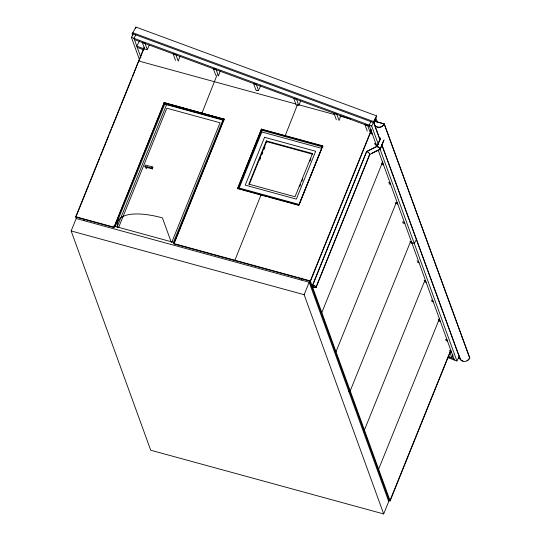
<?xml version="1.0" encoding="UTF-8"?>
<svg xmlns="http://www.w3.org/2000/svg" width="541" height="541" viewBox="0 0 541 541"><rect width="100%" height="100%" fill="white"/><g stroke="black" fill="none" stroke-linecap="round" stroke-linejoin="round"><path stroke-width="0.81" d="M135.676 28.504L135.886 27.05L376.678 115.902L371.687 126.053L378.308 144.305M366.602 151.521L377.07 146.226L379.207 147.659M366.771 151.649L367.251 151.514M316.1 287.46A2.123 0.771 22 0 0 313.895 285.607A2.123 0.771 22 0 0 312.698 286.534A2.123 0.771 22 0 0 316.1 287.46L369.861 154.401L369.395 153.407M377.178 146.645L380.553 138.151M380.154 148.978L371.924 153.171M375.975 121.739L375.4 120.149L375.867 117.897L377.591 122.658M178.503 60.362L179.896 56.589M220.383 70.675L218.436 75.95L216.048 69.37M259.193 89.279L260.586 85.512M299.126 104.866L300.519 101.099M340.445 116.687L339.051 120.454L336.664 113.881M458.68 358.257L459.133 357.046M76.45 218.665L75.74 216.725L144.264 47.121M76.193 216.319L88.528 185.8M89.157 184.231L99.909 157.627M100.545 156.058L109.079 134.932M109.715 133.363L111.29 129.448M111.926 127.886L120.46 106.753M121.096 105.191L131.842 78.58M132.477 77.018L138.665 60.991L295.934 104.007M139.111 60.592L144.095 48.271M389.216 500.242L383.677 513.95L150.709 450.22L71.162 230.966L76.7 217.259M147.639 49.008L149.147 45.275M84.186 220.694L84.687 219.443M75.882 217.103L113.955 227.518L164.153 102.553L224.197 119.318L164.288 102.925M113.955 227.518L164.315 102.864M115.192 226.835L164.741 104.183L223.846 120.345M117.052 227.173L166.696 104.298M118.52 227.741L166.817 108.207L220.065 122.773L171.768 242.307M144.887 166.276L145.387 165.032L152.711 167.034L152.434 168.907L146.442 167.27L146.787 168.21L145.455 167.845L144.887 166.276L152.21 168.278L152.434 168.907M146.787 168.21L147.287 166.959M152.21 168.278L152.711 167.034M217.124 74.82L201.901 113.218M173.363 242.578L223.007 119.703L219.788 118.824M371.16 131.01L310.446 281.266L173.864 243.903L224.062 118.939M174.175 243.119L224.224 119.257M237.587 188.633L261.364 129.076L322.598 145.827L321.794 148.545M237.526 188.782L261.499 129.448M238.189 188.633L261.783 130.232L323.018 146.983M266.307 140.89L248.84 184.123L295.034 196.762L312.502 153.529L266.307 140.89L266.841 142.364M249.103 184.846L266.571 141.614L312.766 154.246M259.666 160.122L260.606 157.803M261.851 154.719L262.791 152.4M264.035 149.309L264.975 146.996M297.55 104.454L285.127 135.913M299.667 186.672L300.6 184.359M301.851 181.269L302.784 178.956M309.959 161.198L310.892 158.878M289.962 202.956L298.828 205.384L322.598 145.827M299.078 204.755L309.837 178.131M310.433 176.65L321.165 150.094M301.181 280.049L301.939 278.182M383.677 513.95L304.137 294.696L309.675 280.989M370.991 129.225L369.929 131.848L367.542 125.275M388.506 500.452L390.129 500.898L310.311 280.894L371.336 129.847M312.36 285.607L366.656 151.23L369.523 153.475M312.556 285.702L366.5 152.17M315.91 287.366A1.907 0.69 22 0 0 313.929 285.702A1.907 0.69 22 0 0 312.854 286.534A1.907 0.69 22 0 0 315.91 287.366L369.699 154.239M380.364 138.056L377.07 146.226L377.402 147.152M383.623 140.545L380.107 149.235L379.674 149.113M384.103 139.916L380.269 149.397L369.861 154.401M382.839 161.549L321.814 312.59L321.016 312.373M396.411 202.266L336.015 351.745L335.217 351.522M348.945 391.86L349.696 389.993M410.612 241.421L350.223 390.893L349.418 390.676M424.813 280.569L364.424 430.048L363.626 429.831M439.65 318.155L378.626 469.203L377.828 468.979M450.382 351.048L389.993 500.526L388.37 500.08M390.129 500.898L450.518 351.42M448.638 355.565L449.165 357.026L451.83 357.757L453.033 354.768M135.886 27.05L132.349 33.623L373.141 122.469L376.678 115.902M139.456 59.611L131.395 37.39L133.255 33.758M135.818 34.705L133.958 38.337L140.87 57.38M139.402 41.089L136.799 46.161L144.718 49.089M370.984 121.482L369.124 125.106L376.894 146.537M416.529 239.163L414.298 243.511L411.735 242.564M448.016 357.689L456.908 360.969L459.512 355.897M468.966 358.926L469.602 357.811L384.408 124.694M367.562 151.034L377.233 146.388M215.372 69.207L213.357 68.714L215.744 75.294M255.582 84.044L253.56 83.551L255.947 90.131M257.969 90.618L256.623 90.293L257.942 90.678M335.995 113.711L333.973 113.225L336.36 119.798M297.503 105.292L296.157 104.968L293.77 98.388L296.461 99.044L298.848 105.623M145.34 49.211L146.672 49.576M384.286 123.862L374.298 121.13A5.403 4.795 -20.1 0 0 377.402 127.169A5.403 4.795 -20.1 0 0 384.286 123.862L469.838 357.959A5.403 4.795 -20.1 0 1 463.623 361.408A5.403 4.795 -20.1 0 1 459.532 356.485M298.368 104.677L334.987 114.692M339.87 116.024L350.446 118.919M366.879 125.093L364.877 124.545L367.265 131.118M164.072 102.804L224.468 119.324M261.269 129.387L322.963 146.266M168.305 104.738L174.736 106.503M176.346 106.942L184.393 109.14M186.003 109.58L196.457 112.44M198.067 112.88L206.114 115.084M207.724 115.524L214.155 117.282M215.764 117.722L218.179 118.384M237.452 188.254L298.693 205.005M238.392 188.85L240.846 189.526M242.422 189.952L266.821 196.626M268.208 197.005L284.424 201.441M285.932 201.854L288.421 202.537M151.439 167.25L152.941 167.663M113.637 225.982L174.594 242.652M75.74 216.725L113.82 227.139M173.722 243.531L310.311 280.894M76.2 218.51L309.168 282.233L388.715 501.493M71.162 230.966L304.137 294.696M379.789 149.262L380.323 149.113L379.809 148.41M373.736 121.644L132.944 32.791L132.024 33.67L132.89 36.044M131.395 37.39L371.687 126.053M134.411 39.588L369.577 126.364M370.382 132.356L371.965 132.937M137.252 47.419L143.588 49.752M370.835 133.607L372.418 134.195M374.413 143.473L376.002 144.062M374.872 144.724L376.455 145.313M381.52 163.051L383.102 163.632M381.973 164.302L383.555 164.89M388.621 182.628L390.203 183.21M389.074 183.879L390.656 184.461M395.721 202.206L397.304 202.787M395.383 203.166L397.757 204.038M402.822 221.776L404.404 222.365M402.484 222.743L404.864 223.616M409.922 241.354L411.505 241.942M410.382 242.611L411.965 243.193M417.03 260.931L418.612 261.519M417.483 262.182L419.065 262.77M424.13 280.509L425.713 281.09M424.584 281.76L426.166 282.348M431.231 300.086L432.814 300.668M431.684 301.337L433.267 301.925M438.332 319.663L439.914 320.245M438.785 320.914L440.367 321.496M445.432 339.241L447.015 339.822M445.885 340.492L447.475 341.073M449.47 350.358L451.052 350.94M449.923 351.609L451.505 352.198M448.347 356.729L453.892 358.771M377.665 146.51L378.369 146.983M367.921 151.893L368.793 152.663M379.153 147.673L379.938 148.477M374.947 125.627L380.161 139.903M382.189 145.448L460.141 358.751A5.187 4.605 -20.1 0 1 459.755 357.608M374.426 124.836L379.938 139.909M381.675 144.67L459.978 358.933M376.184 121.569L375.319 119.189L375.4 120.149M380.039 149.073L456.908 360.969M378.335 150.506L454.345 360.022M449.97 352.644L451.83 357.757M256.251 84.207L258.639 90.787M261.364 129.076L262.04 130.956M309.648 281.05L389.189 500.303M261.215 195.098L261.08 194.719L234.767 260.566M178.226 61.113L175.839 54.533L173.147 53.877L175.534 60.457M147.335 49.758L144.947 43.179L142.29 42.455L144.67 49.028M164.153 102.553L164.863 104.372M171.233 242.158L162.422 217.881A57.65 20.849 22 0 0 117.992 227.565M468.053 359.88A5.187 4.605 -20.1 0 1 466.917 360.604M463.001 360.989A5.187 4.605 -20.1 0 1 460.844 359.731M374.534 121.279L374.23 122.482A5.187 4.605 -20.1 0 0 378.159 127.209A5.187 4.605 -20.1 0 0 384.117 123.896L374.534 121.279M261.817 131.977L239.169 188.038L299.072 204.424L321.726 148.362L261.817 131.977M264.549 137.286L245.222 185.13L296.34 199.115L315.673 151.27L264.549 137.286"/></g></svg>
